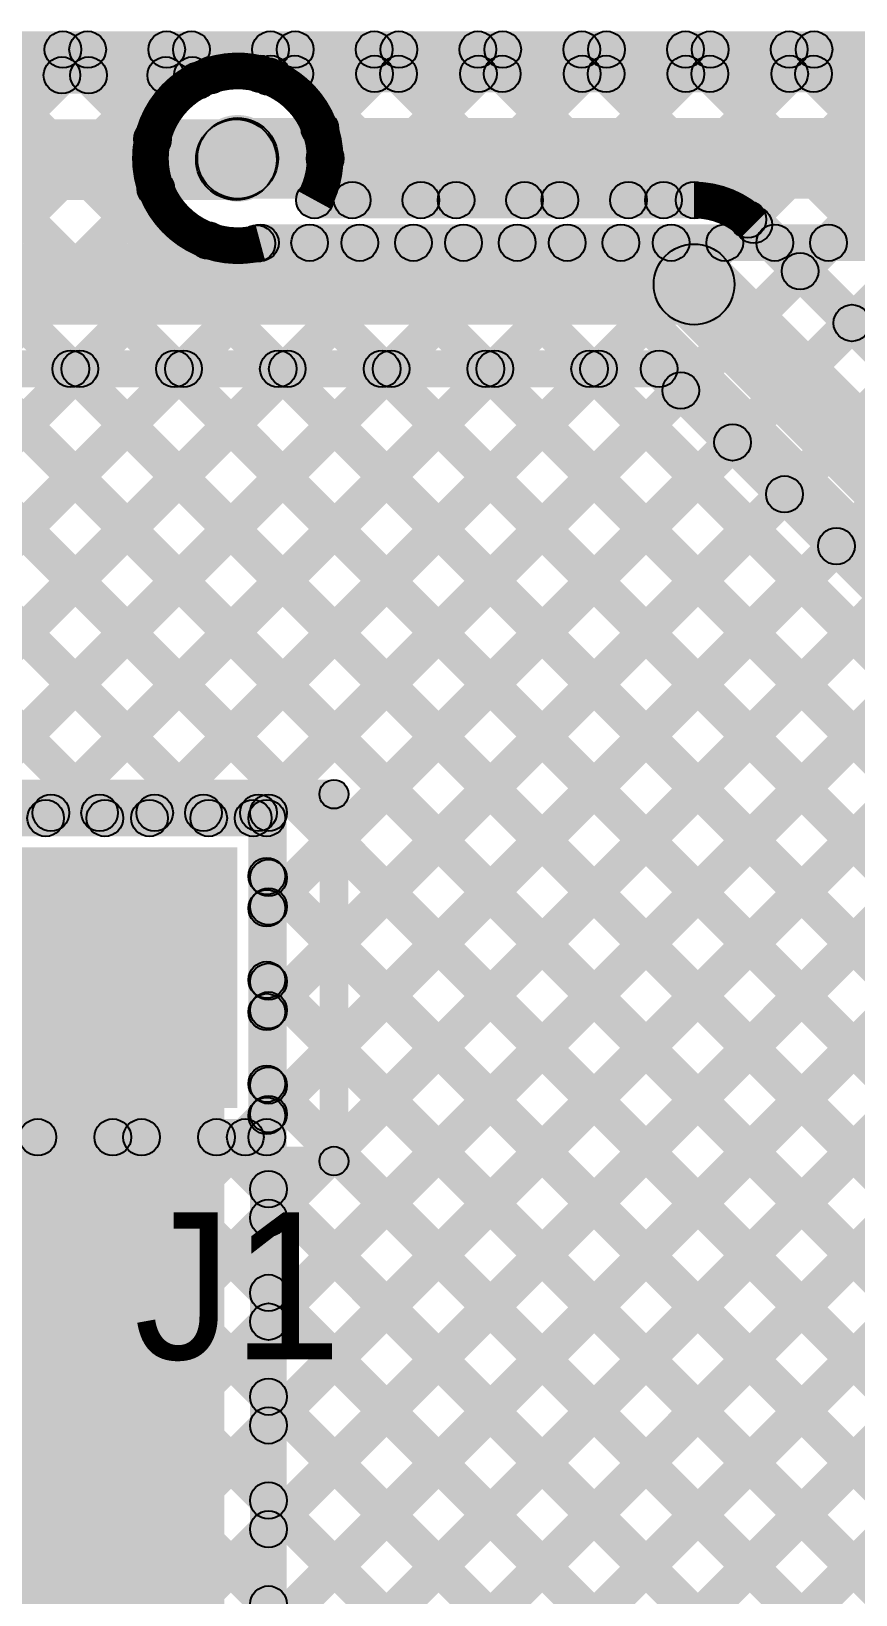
# Model space of a CAD drawing. Header units: millimetres. Extents: x -0.08 to 5.25, y -0.08 to 2.73.
# Drawn here: x 2.9603 to 3.1851, y 2.0489 to 2.475 of the extents above; entities that cross this region are included whole.
import ezdxf

# ---------------------------------------------------------------- set-up
doc = ezdxf.new("R2010")
doc.units = ezdxf.units.MM
doc.header["$MEASUREMENT"] = 0
for name, color, linetype in [('BottomLayer', 5, 'Continuous'), ('BottomSolder', 6, 'Continuous'), ('PadHoleLayer', 156, 'Continuous'), ('TopLayer', 1, 'Continuous'), ('TopOverlay', 2, 'Continuous'), ('TopSolder', 216, 'Continuous'), ('ViaHoleLayer', 16, 'Continuous')]:
    doc.layers.add(name, color=color, linetype=linetype)

# ---------------------------------------------------------------- blocks, each defined once
blk = doc.blocks.new('C35445_10')
at = {"layer": 'BottomLayer'}
blk.add_hatch(color=5, dxfattribs=at).paths.add_polyline_path([(-0.4815, 0.0315), (-0.4185, 0.0315), (-0.4185, -0.0315), (-0.4815, -0.0315)])
at = {"layer": 'BottomSolder'}
blk.add_hatch(color=6, dxfattribs=at).paths.add_polyline_path([(-0.4855, 0.0355), (-0.4145, 0.0355), (-0.4145, -0.0355), (-0.4855, -0.0355)])
at = {"layer": 'PadHoleLayer'}
h = blk.add_hatch(color=156, dxfattribs=at)
edge = h.paths.add_edge_path()
edge.add_arc((-0.45, 0), 0.01969, 0, 360)
at = {"layer": 'TopLayer'}
blk.add_hatch(color=1, dxfattribs=at).paths.add_polyline_path([(-0.4815, 0.0315), (-0.4185, 0.0315), (-0.4185, -0.0315), (-0.4815, -0.0315)])
at = {"layer": 'TopOverlay'}
h = blk.add_hatch(color=2, dxfattribs=at)
edge = h.paths.add_edge_path()
edge.add_arc((-0.51181, 0.05), 0.00394, 0, 360)
h = blk.add_hatch(color=2, dxfattribs=at)
edge = h.paths.add_edge_path()
edge.add_arc((-0.51181, 0.05), 0.00394, 0, 360)
for points in [[(-0.425, 0.05394), (-0.425, 0.04606), (-0.51181, 0.04606), (-0.51181, 0.05394)], [(-0.51575, 0.05), (-0.50787, 0.05), (-0.50787, -0.05), (-0.51575, -0.05)], [(0.51083, -0.04626), (0.51083, -0.05413), (-0.51181, -0.05393), (-0.51181, -0.04606)]]:
    blk.add_hatch(color=2, dxfattribs=at).paths.add_polyline_path(points)
h = blk.add_hatch(color=2, dxfattribs=at)
edge = h.paths.add_edge_path()
edge.add_arc((-0.51181, -0.05), 0.00394, 0, 360)
h = blk.add_hatch(color=2, dxfattribs=at)
edge = h.paths.add_edge_path()
edge.add_arc((-0.51181, -0.05), 0.00394, 0, 360)
at = {"layer": 'TopSolder'}
blk.add_hatch(color=216, dxfattribs=at).paths.add_polyline_path([(-0.4855, 0.0355), (-0.4145, 0.0355), (-0.4145, -0.0355), (-0.4855, -0.0355)])
at = {"layer": 'TopOverlay'}
for centre in [(-0.51181, 0.05), (-0.51181, 0.05), (-0.51181, -0.05), (-0.51181, -0.05)]:
    blk.add_circle(centre, 0.00394, dxfattribs=at)

msp = doc.modelspace()

# ---------------------------------------------------------------- hatches: boundary and pattern name
at = {"layer": 'BottomLayer'}
for points in [[(2.90886, 2.46646), (2.91593, 2.47354), (3.44193, 1.94754), (3.43486, 1.94046)], [(2.91658, 2.4038), (2.90951, 2.41087), (2.97217, 2.47354), (2.97924, 2.46646)], [(2.91658, 2.37552), (2.90951, 2.38259), (3.00045, 2.47354), (3.00753, 2.46646)], [(2.91174, 2.465), (2.91174, 2.475), (5.046, 2.475), (5.046, 2.465)], [(2.93715, 2.46646), (2.94422, 2.47354), (3.47022, 1.94754), (3.46315, 1.94046)], [(2.96543, 2.46646), (2.9725, 2.47354), (2.99692, 2.44911), (2.98985, 2.44204)], [(2.99372, 2.46646), (3.00079, 2.47354), (3.00925, 2.46507), (3.00218, 2.458)], [(3.022, 2.46646), (3.02907, 2.47354), (3.0357, 2.46691), (3.02863, 2.45984)], [(3.02919, 2.45984), (3.02211, 2.46691), (3.02874, 2.47354), (3.03581, 2.46646)], [(3.05028, 2.46646), (3.05736, 2.47354), (3.06398, 2.46691), (3.05691, 2.45984)], [(3.05747, 2.45984), (3.0504, 2.46691), (3.05702, 2.47354), (3.06409, 2.46646)], [(3.07857, 2.46646), (3.08564, 2.47354), (3.09226, 2.46691), (3.08519, 2.45984)], [(3.08575, 2.45984), (3.07868, 2.46691), (3.08531, 2.47354), (3.09238, 2.46646)], [(3.10685, 2.46646), (3.11392, 2.47354), (3.12055, 2.46691), (3.11348, 2.45984)], [(3.11404, 2.45984), (3.10697, 2.46691), (3.11359, 2.47354), (3.12066, 2.46646)], [(3.13514, 2.46646), (3.14221, 2.47354), (3.14883, 2.46691), (3.14176, 2.45984)], [(3.14232, 2.45984), (3.13525, 2.46691), (3.14188, 2.47354), (3.14895, 2.46646)], [(3.16342, 2.46646), (3.17049, 2.47354), (3.17712, 2.46691), (3.17005, 2.45984)], [(3.17061, 2.45984), (3.16354, 2.46691), (3.17016, 2.47354), (3.17723, 2.46646)], [(3.02279, 2.45838), (3.02279, 2.46837), (3.92963, 2.46837), (3.92963, 2.45838)], [(3.01662, 2.42937), (3.01662, 2.45138), (3.92963, 2.45138), (3.92963, 2.42937)], [(2.90951, 2.43753), (2.91658, 2.44461), (3.41365, 1.94754), (3.40658, 1.94046)], [(2.91658, 2.34723), (2.90951, 2.35431), (2.99078, 2.43558), (2.99785, 2.42851)], [(2.91658, 2.31895), (2.90951, 2.32602), (3.005, 2.42151), (3.01207, 2.41444)], [(2.91658, 2.29067), (2.90951, 2.29774), (3.03268, 2.42091), (3.03975, 2.41384)], [(2.91658, 2.26238), (2.90951, 2.26945), (3.06097, 2.42091), (3.06804, 2.41384)], [(2.91658, 2.03611), (2.90951, 2.04318), (3.28724, 2.42091), (3.29431, 2.41384)], [(2.91658, 2.00782), (2.90951, 2.01489), (3.31553, 2.42091), (3.3226, 2.41384)], [(2.91865, 1.98161), (2.91158, 1.98868), (3.34381, 2.42091), (3.35088, 2.41384)], [(2.92052, 2.23804), (2.91345, 2.24511), (3.08925, 2.42091), (3.09632, 2.41384)], [(2.93279, 1.96746), (2.92572, 1.97454), (3.37209, 2.42091), (3.37917, 2.41384)], [(2.94693, 1.95332), (2.93986, 1.96039), (3.40038, 2.42091), (3.40745, 2.41384)], [(2.96236, 1.94046), (2.95529, 1.94754), (3.42866, 2.42091), (3.43573, 2.41384)], [(2.9678, 2.25703), (2.96073, 2.2641), (3.11754, 2.42091), (3.12461, 2.41384)], [(2.99064, 1.94046), (2.98357, 1.94754), (3.45695, 2.42091), (3.46402, 2.41384)], [(2.99608, 2.25703), (2.98901, 2.2641), (3.14582, 2.42091), (3.15289, 2.41384)], [(3.01893, 1.94046), (3.01186, 1.94754), (3.48523, 2.42091), (3.4923, 2.41384)], [(3.02437, 2.25703), (3.0173, 2.2641), (3.1741, 2.42091), (3.18118, 2.41384)], [(3.01829, 2.4136), (3.02536, 2.42067), (3.4985, 1.94754), (3.49143, 1.94046)], [(3.02808, 2.23246), (3.021, 2.23953), (3.20239, 2.42091), (3.20946, 2.41384)], [(3.02808, 2.20417), (3.021, 2.21124), (3.23067, 2.42091), (3.23774, 2.41384)], [(3.02808, 2.17589), (3.021, 2.18296), (3.25896, 2.42091), (3.26603, 2.41384)], [(3.02279, 2.41237), (3.02279, 2.42238), (3.9201, 2.42238), (3.9201, 2.41237)], [(3.04721, 1.94046), (3.04014, 1.94754), (3.51352, 2.42091), (3.52059, 2.41384)], [(3.04634, 2.41384), (3.05341, 2.42091), (3.52679, 1.94754), (3.51972, 1.94046)], [(3.0755, 1.94046), (3.06843, 1.94754), (3.5418, 2.42091), (3.54887, 2.41384)], [(3.07463, 2.41384), (3.0817, 2.42091), (3.55507, 1.94754), (3.548, 1.94046)], [(3.10291, 2.41384), (3.10998, 2.42091), (3.58336, 1.94754), (3.57628, 1.94046)], [(3.13119, 2.41384), (3.13826, 2.42091), (3.61181, 1.94737), (3.60474, 1.9403)], [(3.15948, 2.41384), (3.16655, 2.42091), (3.93692, 1.65054), (3.92985, 1.64346)], [(2.90951, 2.40925), (2.91658, 2.41632), (3.38537, 1.94754), (3.37829, 1.94046)], [(2.90951, 2.38097), (2.91658, 2.38804), (3.35708, 1.94754), (3.35001, 1.94046)], [(2.90951, 2.35268), (2.91658, 2.35975), (3.01223, 2.2641), (3.00516, 2.25703)], [(2.90951, 2.3244), (2.91658, 2.33147), (2.98395, 2.2641), (2.97688, 2.25703)], [(2.93755, 2.25557), (2.93755, 2.26557), (3.02454, 2.26557), (3.02454, 2.25557)], [(3.02954, 2.17357), (3.01954, 2.17357), (3.01954, 2.26057), (3.02954, 2.26057)], [(3.021, 2.24119), (3.02808, 2.24826), (3.3288, 1.94754), (3.32173, 1.94046)], [(3.021, 2.2129), (3.02808, 2.21997), (3.30051, 1.94754), (3.29344, 1.94046)], [(3.021, 2.18462), (3.02808, 2.19169), (3.27223, 1.94754), (3.26516, 1.94046)], [(2.90951, 2.18298), (2.91658, 2.19005), (3.1591, 1.94754), (3.15202, 1.94046)], [(3.02223, 2.17004), (3.01516, 2.17711), (3.021, 2.18296), (3.02808, 2.17589)], [(2.93755, 2.16857), (2.93755, 2.17857), (3.02454, 2.17857), (3.02454, 2.16857)], [(2.91658, 2.09268), (2.90951, 2.09975), (2.98687, 2.17711), (2.99394, 2.17004)], [(2.91658, 2.12096), (2.90951, 2.12803), (2.95859, 2.17711), (2.96566, 2.17004)], [(2.91658, 2.06439), (2.90951, 2.07146), (3.01516, 2.17711), (3.02223, 2.17004)], [(2.95074, 2.17004), (2.95781, 2.17711), (3.18738, 1.94754), (3.18031, 1.94046)], [(2.97902, 2.17004), (2.98609, 2.17711), (3.21566, 1.94754), (3.20859, 1.94046)], [(3.0073, 2.17004), (3.01438, 2.17711), (3.24395, 1.94754), (3.23688, 1.94046)], [(2.90951, 2.1547), (2.91658, 2.16177), (3.13081, 1.94754), (3.12374, 1.94046)], [(2.90951, 2.12641), (2.91658, 2.13348), (3.10253, 1.94754), (3.09546, 1.94046)], [(2.90951, 2.09813), (2.91658, 2.1052), (3.07424, 1.94754), (3.06717, 1.94046)]]:
    msp.add_hatch(color=5, dxfattribs=at).paths.add_polyline_path(points)
h = msp.add_hatch(color=5, dxfattribs=at)
edge = h.paths.add_edge_path()
edge.add_arc((2.96897, 2.47), 0.005, 0, 360)
h = msp.add_hatch(color=5, dxfattribs=at)
edge = h.paths.add_edge_path()
edge.add_arc((2.97571, 2.47), 0.005, 0, 360)
h = msp.add_hatch(color=5, dxfattribs=at)
edge = h.paths.add_edge_path()
edge.add_arc((2.99725, 2.47), 0.005, 0, 360)
h = msp.add_hatch(color=5, dxfattribs=at)
edge = h.paths.add_edge_path()
edge.add_arc((3.00399, 2.47), 0.005, 0, 360)
h = msp.add_hatch(color=5, dxfattribs=at)
edge = h.paths.add_edge_path()
edge.add_arc((3.02554, 2.47), 0.005, 0, 360)
h = msp.add_hatch(color=5, dxfattribs=at)
edge = h.paths.add_edge_path()
edge.add_arc((3.03227, 2.47), 0.005, 0, 360)
h = msp.add_hatch(color=5, dxfattribs=at)
edge = h.paths.add_edge_path()
edge.add_arc((3.05382, 2.47), 0.005, 0, 360)
h = msp.add_hatch(color=5, dxfattribs=at)
edge = h.paths.add_edge_path()
edge.add_arc((3.06056, 2.47), 0.005, 0, 360)
h = msp.add_hatch(color=5, dxfattribs=at)
edge = h.paths.add_edge_path()
edge.add_arc((3.0821, 2.47), 0.005, 0, 360)
h = msp.add_hatch(color=5, dxfattribs=at)
edge = h.paths.add_edge_path()
edge.add_arc((3.08884, 2.47), 0.005, 0, 360)
h = msp.add_hatch(color=5, dxfattribs=at)
edge = h.paths.add_edge_path()
edge.add_arc((3.11039, 2.47), 0.005, 0, 360)
h = msp.add_hatch(color=5, dxfattribs=at)
edge = h.paths.add_edge_path()
edge.add_arc((3.11713, 2.47), 0.005, 0, 360)
h = msp.add_hatch(color=5, dxfattribs=at)
edge = h.paths.add_edge_path()
edge.add_arc((3.13867, 2.47), 0.005, 0, 360)
h = msp.add_hatch(color=5, dxfattribs=at)
edge = h.paths.add_edge_path()
edge.add_arc((3.14541, 2.47), 0.005, 0, 360)
h = msp.add_hatch(color=5, dxfattribs=at)
edge = h.paths.add_edge_path()
edge.add_arc((3.16696, 2.47), 0.005, 0, 360)
h = msp.add_hatch(color=5, dxfattribs=at)
edge = h.paths.add_edge_path()
edge.add_arc((3.1737, 2.47), 0.005, 0, 360)
h = msp.add_hatch(color=5, dxfattribs=at)
edge = h.paths.add_edge_path()
edge.add_arc((3.02279, 2.46338), 0.005, 0, 360)
h = msp.add_hatch(color=5, dxfattribs=at)
edge = h.paths.add_edge_path()
edge.add_arc((3.02279, 2.46338), 0.005, 0, 360)
h = msp.add_hatch(color=5, dxfattribs=at)
edge = h.paths.add_edge_path()
edge.add_arc((3.02565, 2.46338), 0.005, 0, 360)
h = msp.add_hatch(color=5, dxfattribs=at)
edge = h.paths.add_edge_path()
edge.add_arc((3.03216, 2.46338), 0.005, 0, 360)
h = msp.add_hatch(color=5, dxfattribs=at)
edge = h.paths.add_edge_path()
edge.add_arc((3.05393, 2.46338), 0.005, 0, 360)
h = msp.add_hatch(color=5, dxfattribs=at)
edge = h.paths.add_edge_path()
edge.add_arc((3.06044, 2.46338), 0.005, 0, 360)
h = msp.add_hatch(color=5, dxfattribs=at)
edge = h.paths.add_edge_path()
edge.add_arc((3.08222, 2.46338), 0.005, 0, 360)
h = msp.add_hatch(color=5, dxfattribs=at)
edge = h.paths.add_edge_path()
edge.add_arc((3.08873, 2.46338), 0.005, 0, 360)
h = msp.add_hatch(color=5, dxfattribs=at)
edge = h.paths.add_edge_path()
edge.add_arc((3.1105, 2.46338), 0.005, 0, 360)
h = msp.add_hatch(color=5, dxfattribs=at)
edge = h.paths.add_edge_path()
edge.add_arc((3.11701, 2.46338), 0.005, 0, 360)
h = msp.add_hatch(color=5, dxfattribs=at)
edge = h.paths.add_edge_path()
edge.add_arc((3.13879, 2.46338), 0.005, 0, 360)
h = msp.add_hatch(color=5, dxfattribs=at)
edge = h.paths.add_edge_path()
edge.add_arc((3.1453, 2.46338), 0.005, 0, 360)
h = msp.add_hatch(color=5, dxfattribs=at)
edge = h.paths.add_edge_path()
edge.add_arc((3.16707, 2.46338), 0.005, 0, 360)
h = msp.add_hatch(color=5, dxfattribs=at)
edge = h.paths.add_edge_path()
edge.add_arc((3.17358, 2.46338), 0.005, 0, 360)
h = msp.add_hatch(color=5, dxfattribs=at)
edge = h.paths.add_edge_path()
edge.add_arc((3.00571, 2.46154), 0.005, 0, 360)
h = msp.add_hatch(color=5, dxfattribs=at)
edge = h.paths.add_edge_path()
edge.add_arc((2.99339, 2.44558), 0.005, 0, 360)
h = msp.add_hatch(color=5, dxfattribs=at)
edge = h.paths.add_edge_path()
edge.add_arc((3.01662, 2.44037), 0.01181, 0, 360)
h = msp.add_hatch(color=5, dxfattribs=at)
edge = h.paths.add_edge_path()
edge.add_arc((3.01662, 2.44037), 0.011, 0, 360)
h = msp.add_hatch(color=5, dxfattribs=at)
edge = h.paths.add_edge_path()
edge.add_arc((2.99432, 2.43204), 0.005, 0, 360)
h = msp.add_hatch(color=5, dxfattribs=at)
edge = h.paths.add_edge_path()
edge.add_arc((3.00854, 2.41798), 0.005, 0, 360)
h = msp.add_hatch(color=5, dxfattribs=at)
edge = h.paths.add_edge_path()
edge.add_arc((3.02183, 2.41714), 0.005, 0, 360)
h = msp.add_hatch(color=5, dxfattribs=at)
edge = h.paths.add_edge_path()
edge.add_arc((3.02279, 2.41737), 0.005, 0, 360)
h = msp.add_hatch(color=5, dxfattribs=at)
edge = h.paths.add_edge_path()
edge.add_arc((3.02279, 2.41737), 0.005, 0, 360)
h = msp.add_hatch(color=5, dxfattribs=at)
edge = h.paths.add_edge_path()
edge.add_arc((3.03622, 2.41737), 0.005, 0, 360)
h = msp.add_hatch(color=5, dxfattribs=at)
edge = h.paths.add_edge_path()
edge.add_arc((3.04988, 2.41737), 0.005, 0, 360)
h = msp.add_hatch(color=5, dxfattribs=at)
edge = h.paths.add_edge_path()
edge.add_arc((3.0645, 2.41737), 0.005, 0, 360)
h = msp.add_hatch(color=5, dxfattribs=at)
edge = h.paths.add_edge_path()
edge.add_arc((3.07816, 2.41737), 0.005, 0, 360)
h = msp.add_hatch(color=5, dxfattribs=at)
edge = h.paths.add_edge_path()
edge.add_arc((3.09279, 2.41737), 0.005, 0, 360)
h = msp.add_hatch(color=5, dxfattribs=at)
edge = h.paths.add_edge_path()
edge.add_arc((3.10644, 2.41737), 0.005, 0, 360)
h = msp.add_hatch(color=5, dxfattribs=at)
edge = h.paths.add_edge_path()
edge.add_arc((3.12107, 2.41737), 0.005, 0, 360)
h = msp.add_hatch(color=5, dxfattribs=at)
edge = h.paths.add_edge_path()
edge.add_arc((3.13473, 2.41737), 0.005, 0, 360)
h = msp.add_hatch(color=5, dxfattribs=at)
edge = h.paths.add_edge_path()
edge.add_arc((3.14936, 2.41737), 0.005, 0, 360)
h = msp.add_hatch(color=5, dxfattribs=at)
edge = h.paths.add_edge_path()
edge.add_arc((3.16301, 2.41737), 0.005, 0, 360)
h = msp.add_hatch(color=5, dxfattribs=at)
edge = h.paths.add_edge_path()
edge.add_arc((3.17764, 2.41737), 0.005, 0, 360)
h = msp.add_hatch(color=5, dxfattribs=at)
edge = h.paths.add_edge_path()
edge.add_arc((2.96426, 2.26057), 0.005, 0, 360)
h = msp.add_hatch(color=5, dxfattribs=at)
edge = h.paths.add_edge_path()
edge.add_arc((2.98041, 2.26057), 0.005, 0, 360)
h = msp.add_hatch(color=5, dxfattribs=at)
edge = h.paths.add_edge_path()
edge.add_arc((2.99255, 2.26057), 0.005, 0, 360)
h = msp.add_hatch(color=5, dxfattribs=at)
edge = h.paths.add_edge_path()
edge.add_arc((3.0087, 2.26057), 0.005, 0, 360)
h = msp.add_hatch(color=5, dxfattribs=at)
edge = h.paths.add_edge_path()
edge.add_arc((3.02083, 2.26057), 0.005, 0, 360)
h = msp.add_hatch(color=5, dxfattribs=at)
edge = h.paths.add_edge_path()
edge.add_arc((3.02454, 2.26057), 0.005, 0, 360)
h = msp.add_hatch(color=5, dxfattribs=at)
edge = h.paths.add_edge_path()
edge.add_arc((3.02454, 2.26057), 0.005, 0, 360)
h = msp.add_hatch(color=5, dxfattribs=at)
edge = h.paths.add_edge_path()
edge.add_arc((3.02454, 2.24472), 0.005, 0, 360)
h = msp.add_hatch(color=5, dxfattribs=at)
edge = h.paths.add_edge_path()
edge.add_arc((3.02454, 2.23599), 0.005, 0, 360)
h = msp.add_hatch(color=5, dxfattribs=at)
edge = h.paths.add_edge_path()
edge.add_arc((3.02454, 2.21644), 0.005, 0, 360)
h = msp.add_hatch(color=5, dxfattribs=at)
edge = h.paths.add_edge_path()
edge.add_arc((3.02454, 2.20771), 0.005, 0, 360)
h = msp.add_hatch(color=5, dxfattribs=at)
edge = h.paths.add_edge_path()
edge.add_arc((3.02454, 2.18816), 0.005, 0, 360)
h = msp.add_hatch(color=5, dxfattribs=at)
edge = h.paths.add_edge_path()
edge.add_arc((3.02454, 2.17942), 0.005, 0, 360)
h = msp.add_hatch(color=5, dxfattribs=at)
edge = h.paths.add_edge_path()
edge.add_arc((3.02454, 2.17942), 0.005, 0, 360)
h = msp.add_hatch(color=5, dxfattribs=at)
edge = h.paths.add_edge_path()
edge.add_arc((2.96212, 2.17357), 0.005, 0, 360)
h = msp.add_hatch(color=5, dxfattribs=at)
edge = h.paths.add_edge_path()
edge.add_arc((2.98256, 2.17357), 0.005, 0, 360)
h = msp.add_hatch(color=5, dxfattribs=at)
edge = h.paths.add_edge_path()
edge.add_arc((2.99041, 2.17357), 0.005, 0, 360)
h = msp.add_hatch(color=5, dxfattribs=at)
edge = h.paths.add_edge_path()
edge.add_arc((3.01084, 2.17357), 0.005, 0, 360)
h = msp.add_hatch(color=5, dxfattribs=at)
edge = h.paths.add_edge_path()
edge.add_arc((3.01869, 2.17357), 0.005, 0, 360)
h = msp.add_hatch(color=5, dxfattribs=at)
edge = h.paths.add_edge_path()
edge.add_arc((3.01869, 2.17357), 0.005, 0, 360)
h = msp.add_hatch(color=5, dxfattribs=at)
edge = h.paths.add_edge_path()
edge.add_arc((3.02454, 2.17357), 0.005, 0, 360)
h = msp.add_hatch(color=5, dxfattribs=at)
edge = h.paths.add_edge_path()
edge.add_arc((3.02454, 2.17357), 0.005, 0, 360)
at = {"layer": 'TopLayer'}
for points in [[(1.086, 2.465), (1.086, 2.475), (5.046, 2.475), (5.046, 2.465)], [(2.97224, 2.45946), (2.96517, 2.46654), (2.97217, 2.47354), (2.97924, 2.46646)], [(2.96543, 2.46646), (2.9725, 2.47354), (2.9795, 2.46654), (2.97243, 2.45946)], [(3.00053, 2.45946), (2.99346, 2.46654), (3.00045, 2.47354), (3.00753, 2.46646)], [(2.99372, 2.46646), (3.00079, 2.47354), (3.00779, 2.46654), (3.00072, 2.45946)], [(3.02849, 2.45915), (3.02142, 2.46622), (3.02874, 2.47354), (3.03581, 2.46646)], [(3.022, 2.46646), (3.02907, 2.47354), (3.07007, 2.43254), (3.063, 2.42546)], [(3.04256, 2.44493), (3.03549, 2.452), (3.05702, 2.47354), (3.06409, 2.46646)], [(3.05138, 2.42546), (3.04431, 2.43254), (3.08531, 2.47354), (3.09238, 2.46646)], [(3.05028, 2.46646), (3.05736, 2.47354), (3.09836, 2.43254), (3.09128, 2.42546)], [(3.07966, 2.42546), (3.07259, 2.43254), (3.11359, 2.47354), (3.12066, 2.46646)], [(3.07857, 2.46646), (3.08564, 2.47354), (3.12664, 2.43254), (3.11957, 2.42546)], [(3.10795, 2.42546), (3.10088, 2.43254), (3.14188, 2.47354), (3.14895, 2.46646)], [(3.10685, 2.46646), (3.11392, 2.47354), (3.63692, 1.95054), (3.62985, 1.94346)], [(3.13623, 2.42546), (3.12916, 2.43254), (3.17016, 2.47354), (3.17723, 2.46646)], [(3.13514, 2.46646), (3.14221, 2.47354), (3.66521, 1.95054), (3.65814, 1.94346)], [(3.15922, 2.42017), (3.15215, 2.42724), (3.19845, 2.47354), (3.20552, 2.46646)], [(3.16342, 2.46646), (3.17049, 2.47354), (3.69349, 1.95054), (3.68642, 1.94346)], [(3.17343, 2.4061), (3.16636, 2.41317), (3.22673, 2.47354), (3.2338, 2.46646)], [(3.18757, 2.39195), (3.1805, 2.39902), (3.25501, 2.47354), (3.26208, 2.46646)], [(2.82516, 2.458), (2.82516, 2.468), (3.0092, 2.468), (3.0092, 2.458)], [(2.819, 2.429), (2.819, 2.451), (3.01625, 2.451), (3.01625, 2.429)], [(3.02403, 2.43222), (3.00847, 2.44778), (3.00885, 2.44815), (3.0244, 2.4326)], [(3.03754, 2.424), (3.03754, 2.434), (3.141, 2.434), (3.141, 2.424)], [(3.15373, 2.41873), (3.1608, 2.4258), (3.63606, 1.95054), (3.62899, 1.94346)], [(2.819, 2.395), (2.819, 2.417), (3.141, 2.417), (3.141, 2.395)], [(3.13322, 2.39822), (3.14878, 2.41378), (3.63078, 1.93178), (3.61522, 1.91622)], [(2.82561, 2.22798), (2.81854, 2.23505), (2.97002, 2.38654), (2.97709, 2.37946)], [(2.82516, 2.378), (2.82516, 2.388), (3.13147, 2.388), (3.13147, 2.378)], [(2.85444, 2.37946), (2.86151, 2.38654), (2.98251, 2.26554), (2.97544, 2.25846)], [(2.88291, 2.257), (2.87584, 2.26407), (2.99831, 2.38654), (3.00538, 2.37946)], [(2.88273, 2.37946), (2.8898, 2.38654), (3.0108, 2.26554), (3.00373, 2.25846)], [(2.90574, 2.25154), (2.89867, 2.25861), (3.02659, 2.38654), (3.03366, 2.37946)], [(2.91101, 2.37946), (2.91808, 2.38654), (3.58354, 1.72108), (3.57646, 1.71401)], [(2.94095, 2.25846), (2.93388, 2.26554), (3.05488, 2.38654), (3.06195, 2.37946)], [(2.93929, 2.37946), (2.94637, 2.38654), (3.58354, 1.74937), (3.57646, 1.74229)], [(2.96923, 2.25846), (2.96216, 2.26554), (3.08316, 2.38654), (3.09023, 2.37946)], [(2.96758, 2.37946), (2.97465, 2.38654), (3.58354, 1.77765), (3.57646, 1.77058)], [(2.99752, 2.25846), (2.99045, 2.26554), (3.11145, 2.38654), (3.11852, 2.37946)], [(2.99586, 2.37946), (3.00293, 2.38654), (3.58354, 1.80593), (3.57646, 1.79886)], [(3.02415, 2.37946), (3.03122, 2.38654), (3.58454, 1.83322), (3.57746, 1.82615)], [(3.05243, 2.37946), (3.0595, 2.38654), (3.58454, 1.8615), (3.57746, 1.85443)], [(3.08072, 2.37946), (3.08779, 2.38654), (3.58454, 1.88979), (3.57746, 1.88272)], [(3.109, 2.37946), (3.11607, 2.38654), (3.58777, 1.91483), (3.5807, 1.90776)], [(3.12794, 2.37946), (3.13501, 2.38654), (3.60671, 1.91483), (3.59964, 1.90776)], [(3.0258, 2.25846), (3.01873, 2.26554), (3.13383, 2.38064), (3.1409, 2.37357)], [(3.02854, 2.23292), (3.02146, 2.23999), (3.14798, 2.3665), (3.15505, 2.35943)], [(3.02854, 2.20463), (3.02146, 2.2117), (3.16212, 2.35236), (3.16919, 2.34528)], [(3.02854, 2.17635), (3.02146, 2.18342), (3.17626, 2.33821), (3.18333, 2.33114)], [(3.02854, 2.14806), (3.02146, 2.15513), (3.1904, 2.32407), (3.19747, 2.317)], [(3.02854, 2.11978), (3.02146, 2.12685), (3.20454, 2.30993), (3.21162, 2.30286)], [(3.02854, 2.09149), (3.02146, 2.09856), (3.21869, 2.29579), (3.22576, 2.28872)], [(3.02854, 2.06321), (3.02146, 2.07028), (3.23283, 2.28164), (3.2399, 2.27457)], [(2.9357, 2.257), (2.9357, 2.267), (3.025, 2.267), (3.025, 2.257)], [(3.02854, 2.03493), (3.02146, 2.042), (3.24697, 2.2675), (3.25404, 2.26043)], [(3.03, 1.93618), (3.02, 1.93618), (3.02, 2.262), (3.03, 2.262)], [(2.9477, 1.94818), (3.013, 1.94818), (3.013, 2.25), (2.9477, 2.25)], [(3.02854, 2.00664), (3.02146, 2.01371), (3.26111, 2.25336), (3.26818, 2.24629)], [(3.02146, 2.24073), (3.02854, 2.2478), (3.58354, 1.6928), (3.57646, 1.68573)], [(3.02854, 1.97836), (3.02146, 1.98543), (3.27525, 2.23922), (3.28233, 2.23215)], [(3.02854, 1.95007), (3.02146, 1.95714), (3.2894, 2.22508), (3.29647, 2.218)], [(3.02146, 2.21244), (3.02854, 2.21951), (3.32501, 1.92304), (3.31794, 1.91596)], [(3.02271, 1.91596), (3.01564, 1.92304), (3.30354, 2.21093), (3.31061, 2.20386)], [(3.051, 1.91596), (3.04393, 1.92304), (3.31768, 2.19679), (3.32475, 2.18972)], [(3.02146, 2.18416), (3.02854, 2.19123), (3.29673, 1.92304), (3.28966, 1.91596)], [(3.02146, 2.15588), (3.02854, 2.16295), (3.26845, 1.92304), (3.26138, 1.91596)], [(3.02146, 2.12759), (3.02854, 2.13466), (3.24016, 1.92304), (3.23309, 1.91596)], [(3.02146, 2.09931), (3.02854, 2.10638), (3.21188, 1.92304), (3.20481, 1.91596)], [(3.02146, 2.07102), (3.02854, 2.0781), (3.1836, 1.92304), (3.17652, 1.91596)], [(3.02146, 2.04274), (3.02854, 2.04981), (3.15531, 1.92304), (3.14824, 1.91596)]]:
    msp.add_hatch(color=1, dxfattribs=at).paths.add_polyline_path(points)
h = msp.add_hatch(color=1, dxfattribs=at)
edge = h.paths.add_edge_path()
edge.add_arc((2.96897, 2.47), 0.005, 0, 360)
h = msp.add_hatch(color=1, dxfattribs=at)
edge = h.paths.add_edge_path()
edge.add_arc((2.97571, 2.47), 0.005, 0, 360)
h = msp.add_hatch(color=1, dxfattribs=at)
edge = h.paths.add_edge_path()
edge.add_arc((2.99725, 2.47), 0.005, 0, 360)
h = msp.add_hatch(color=1, dxfattribs=at)
edge = h.paths.add_edge_path()
edge.add_arc((3.00399, 2.47), 0.005, 0, 360)
h = msp.add_hatch(color=1, dxfattribs=at)
edge = h.paths.add_edge_path()
edge.add_arc((3.02554, 2.47), 0.005, 0, 360)
h = msp.add_hatch(color=1, dxfattribs=at)
edge = h.paths.add_edge_path()
edge.add_arc((3.03227, 2.47), 0.005, 0, 360)
h = msp.add_hatch(color=1, dxfattribs=at)
edge = h.paths.add_edge_path()
edge.add_arc((3.05382, 2.47), 0.005, 0, 360)
h = msp.add_hatch(color=1, dxfattribs=at)
edge = h.paths.add_edge_path()
edge.add_arc((3.06056, 2.47), 0.005, 0, 360)
h = msp.add_hatch(color=1, dxfattribs=at)
edge = h.paths.add_edge_path()
edge.add_arc((3.0821, 2.47), 0.005, 0, 360)
h = msp.add_hatch(color=1, dxfattribs=at)
edge = h.paths.add_edge_path()
edge.add_arc((3.08884, 2.47), 0.005, 0, 360)
h = msp.add_hatch(color=1, dxfattribs=at)
edge = h.paths.add_edge_path()
edge.add_arc((3.11039, 2.47), 0.005, 0, 360)
h = msp.add_hatch(color=1, dxfattribs=at)
edge = h.paths.add_edge_path()
edge.add_arc((3.11713, 2.47), 0.005, 0, 360)
h = msp.add_hatch(color=1, dxfattribs=at)
edge = h.paths.add_edge_path()
edge.add_arc((3.13867, 2.47), 0.005, 0, 360)
h = msp.add_hatch(color=1, dxfattribs=at)
edge = h.paths.add_edge_path()
edge.add_arc((3.14541, 2.47), 0.005, 0, 360)
h = msp.add_hatch(color=1, dxfattribs=at)
edge = h.paths.add_edge_path()
edge.add_arc((3.16696, 2.47), 0.005, 0, 360)
h = msp.add_hatch(color=1, dxfattribs=at)
edge = h.paths.add_edge_path()
edge.add_arc((3.1737, 2.47), 0.005, 0, 360)
h = msp.add_hatch(color=1, dxfattribs=at)
edge = h.paths.add_edge_path()
edge.add_arc((2.96871, 2.463), 0.005, 0, 360)
h = msp.add_hatch(color=1, dxfattribs=at)
edge = h.paths.add_edge_path()
edge.add_arc((2.97597, 2.463), 0.005, 0, 360)
h = msp.add_hatch(color=1, dxfattribs=at)
edge = h.paths.add_edge_path()
edge.add_arc((2.99699, 2.463), 0.005, 0, 360)
h = msp.add_hatch(color=1, dxfattribs=at)
edge = h.paths.add_edge_path()
edge.add_arc((3.00425, 2.463), 0.005, 0, 360)
h = msp.add_hatch(color=1, dxfattribs=at)
edge = h.paths.add_edge_path()
edge.add_arc((3.0092, 2.463), 0.005, 0, 360)
h = msp.add_hatch(color=1, dxfattribs=at)
edge = h.paths.add_edge_path()
edge.add_arc((3.0092, 2.463), 0.005, 0, 360)
h = msp.add_hatch(color=1, dxfattribs=at)
edge = h.paths.add_edge_path()
edge.add_arc((3.02496, 2.46268), 0.005, 0, 360)
h = msp.add_hatch(color=1, dxfattribs=at)
edge = h.paths.add_edge_path()
edge.add_arc((3.01662, 2.44037), 0.01181, 0, 360)
h = msp.add_hatch(color=1, dxfattribs=at)
edge = h.paths.add_edge_path()
edge.add_arc((3.01625, 2.44), 0.011, 0, 360)
h = msp.add_hatch(color=1, dxfattribs=at)
edge = h.paths.add_edge_path()
edge.add_arc((3.01625, 2.44), 0.011, 0, 360)
h = msp.add_hatch(color=1, dxfattribs=at)
edge = h.paths.add_edge_path()
edge.add_arc((3.01662, 2.44037), 0.011, 0, 360)
h = msp.add_hatch(color=1, dxfattribs=at)
edge = h.paths.add_edge_path()
edge.add_arc((3.03902, 2.44846), 0.005, 0, 360)
h = msp.add_hatch(color=1, dxfattribs=at)
edge = h.paths.add_edge_path()
edge.add_arc((3.04044, 2.44037), 0.005, 0, 360)
h = msp.add_hatch(color=1, dxfattribs=at)
edge = h.paths.add_edge_path()
edge.add_arc((3.04044, 2.44037), 0.005, 0, 360)
h = msp.add_hatch(color=1, dxfattribs=at)
edge = h.paths.add_edge_path()
edge.add_arc((3.03754, 2.429), 0.005, 0, 360)
h = msp.add_hatch(color=1, dxfattribs=at)
edge = h.paths.add_edge_path()
edge.add_arc((3.03754, 2.429), 0.005, 0, 360)
h = msp.add_hatch(color=1, dxfattribs=at)
edge = h.paths.add_edge_path()
edge.add_arc((3.04784, 2.429), 0.005, 0, 360)
h = msp.add_hatch(color=1, dxfattribs=at)
edge = h.paths.add_edge_path()
edge.add_arc((3.06654, 2.429), 0.005, 0, 360)
h = msp.add_hatch(color=1, dxfattribs=at)
edge = h.paths.add_edge_path()
edge.add_arc((3.07613, 2.429), 0.005, 0, 360)
h = msp.add_hatch(color=1, dxfattribs=at)
edge = h.paths.add_edge_path()
edge.add_arc((3.09482, 2.429), 0.005, 0, 360)
h = msp.add_hatch(color=1, dxfattribs=at)
edge = h.paths.add_edge_path()
edge.add_arc((3.10441, 2.429), 0.005, 0, 360)
h = msp.add_hatch(color=1, dxfattribs=at)
edge = h.paths.add_edge_path()
edge.add_arc((3.1231, 2.429), 0.005, 0, 360)
h = msp.add_hatch(color=1, dxfattribs=at)
edge = h.paths.add_edge_path()
edge.add_arc((3.1327, 2.429), 0.005, 0, 360)
h = msp.add_hatch(color=1, dxfattribs=at)
edge = h.paths.add_edge_path()
edge.add_arc((3.141, 2.429), 0.005, 0, 360)
h = msp.add_hatch(color=1, dxfattribs=at)
edge = h.paths.add_edge_path()
edge.add_arc((3.141, 2.429), 0.005, 0, 360)
h = msp.add_hatch(color=1, dxfattribs=at)
edge = h.paths.add_edge_path()
edge.add_arc((3.141, 2.429), 0.005, 0, 360)
h = msp.add_hatch(color=1, dxfattribs=at)
edge = h.paths.add_edge_path()
edge.add_arc((3.15568, 2.4237), 0.005, 0, 360)
h = msp.add_hatch(color=1, dxfattribs=at)
edge = h.paths.add_edge_path()
edge.add_arc((3.15726, 2.42226), 0.005, 0, 360)
h = msp.add_hatch(color=1, dxfattribs=at)
edge = h.paths.add_edge_path()
edge.add_arc((3.15726, 2.42226), 0.005, 0, 360)
h = msp.add_hatch(color=1, dxfattribs=at)
edge = h.paths.add_edge_path()
edge.add_arc((3.15726, 2.42226), 0.005, 0, 360)
h = msp.add_hatch(color=1, dxfattribs=at)
edge = h.paths.add_edge_path()
edge.add_arc((3.141, 2.406), 0.011, 0, 360)
h = msp.add_hatch(color=1, dxfattribs=at)
edge = h.paths.add_edge_path()
edge.add_arc((3.141, 2.406), 0.011, 0, 360)
h = msp.add_hatch(color=1, dxfattribs=at)
edge = h.paths.add_edge_path()
edge.add_arc((3.1699, 2.40963), 0.005, 0, 360)
h = msp.add_hatch(color=1, dxfattribs=at)
edge = h.paths.add_edge_path()
edge.add_arc((3.18404, 2.39549), 0.005, 0, 360)
h = msp.add_hatch(color=1, dxfattribs=at)
edge = h.paths.add_edge_path()
edge.add_arc((2.97111, 2.383), 0.005, 0, 360)
h = msp.add_hatch(color=1, dxfattribs=at)
edge = h.paths.add_edge_path()
edge.add_arc((2.97356, 2.383), 0.005, 0, 360)
h = msp.add_hatch(color=1, dxfattribs=at)
edge = h.paths.add_edge_path()
edge.add_arc((2.9994, 2.383), 0.005, 0, 360)
h = msp.add_hatch(color=1, dxfattribs=at)
edge = h.paths.add_edge_path()
edge.add_arc((3.00184, 2.383), 0.005, 0, 360)
h = msp.add_hatch(color=1, dxfattribs=at)
edge = h.paths.add_edge_path()
edge.add_arc((3.02768, 2.383), 0.005, 0, 360)
h = msp.add_hatch(color=1, dxfattribs=at)
edge = h.paths.add_edge_path()
edge.add_arc((3.03013, 2.383), 0.005, 0, 360)
h = msp.add_hatch(color=1, dxfattribs=at)
edge = h.paths.add_edge_path()
edge.add_arc((3.05597, 2.383), 0.005, 0, 360)
h = msp.add_hatch(color=1, dxfattribs=at)
edge = h.paths.add_edge_path()
edge.add_arc((3.05841, 2.383), 0.005, 0, 360)
h = msp.add_hatch(color=1, dxfattribs=at)
edge = h.paths.add_edge_path()
edge.add_arc((3.08425, 2.383), 0.005, 0, 360)
h = msp.add_hatch(color=1, dxfattribs=at)
edge = h.paths.add_edge_path()
edge.add_arc((3.0867, 2.383), 0.005, 0, 360)
h = msp.add_hatch(color=1, dxfattribs=at)
edge = h.paths.add_edge_path()
edge.add_arc((3.11254, 2.383), 0.005, 0, 360)
h = msp.add_hatch(color=1, dxfattribs=at)
edge = h.paths.add_edge_path()
edge.add_arc((3.11498, 2.383), 0.005, 0, 360)
h = msp.add_hatch(color=1, dxfattribs=at)
edge = h.paths.add_edge_path()
edge.add_arc((3.13147, 2.383), 0.005, 0, 360)
h = msp.add_hatch(color=1, dxfattribs=at)
edge = h.paths.add_edge_path()
edge.add_arc((3.13147, 2.383), 0.005, 0, 360)
h = msp.add_hatch(color=1, dxfattribs=at)
edge = h.paths.add_edge_path()
edge.add_arc((3.13737, 2.3771), 0.005, 0, 360)
h = msp.add_hatch(color=1, dxfattribs=at)
edge = h.paths.add_edge_path()
edge.add_arc((3.15151, 2.36296), 0.005, 0, 360)
h = msp.add_hatch(color=1, dxfattribs=at)
edge = h.paths.add_edge_path()
edge.add_arc((3.16565, 2.34882), 0.005, 0, 360)
h = msp.add_hatch(color=1, dxfattribs=at)
edge = h.paths.add_edge_path()
edge.add_arc((3.1798, 2.33468), 0.005, 0, 360)
h = msp.add_hatch(color=1, dxfattribs=at)
edge = h.paths.add_edge_path()
edge.add_arc((2.9657, 2.262), 0.005, 0, 360)
h = msp.add_hatch(color=1, dxfattribs=at)
edge = h.paths.add_edge_path()
edge.add_arc((2.97898, 2.262), 0.005, 0, 360)
h = msp.add_hatch(color=1, dxfattribs=at)
edge = h.paths.add_edge_path()
edge.add_arc((2.99398, 2.262), 0.005, 0, 360)
h = msp.add_hatch(color=1, dxfattribs=at)
edge = h.paths.add_edge_path()
edge.add_arc((3.00726, 2.262), 0.005, 0, 360)
h = msp.add_hatch(color=1, dxfattribs=at)
edge = h.paths.add_edge_path()
edge.add_arc((3.02226, 2.262), 0.005, 0, 360)
h = msp.add_hatch(color=1, dxfattribs=at)
edge = h.paths.add_edge_path()
edge.add_arc((3.025, 2.262), 0.005, 0, 360)
h = msp.add_hatch(color=1, dxfattribs=at)
edge = h.paths.add_edge_path()
edge.add_arc((3.025, 2.262), 0.005, 0, 360)
h = msp.add_hatch(color=1, dxfattribs=at)
edge = h.paths.add_edge_path()
edge.add_arc((3.025, 2.24426), 0.005, 0, 360)
h = msp.add_hatch(color=1, dxfattribs=at)
edge = h.paths.add_edge_path()
edge.add_arc((3.025, 2.23645), 0.005, 0, 360)
h = msp.add_hatch(color=1, dxfattribs=at)
edge = h.paths.add_edge_path()
edge.add_arc((3.025, 2.21598), 0.005, 0, 360)
h = msp.add_hatch(color=1, dxfattribs=at)
edge = h.paths.add_edge_path()
edge.add_arc((3.025, 2.20817), 0.005, 0, 360)
h = msp.add_hatch(color=1, dxfattribs=at)
edge = h.paths.add_edge_path()
edge.add_arc((3.025, 2.1877), 0.005, 0, 360)
h = msp.add_hatch(color=1, dxfattribs=at)
edge = h.paths.add_edge_path()
edge.add_arc((3.025, 2.17988), 0.005, 0, 360)
h = msp.add_hatch(color=1, dxfattribs=at)
edge = h.paths.add_edge_path()
edge.add_arc((3.025, 2.15941), 0.005, 0, 360)
h = msp.add_hatch(color=1, dxfattribs=at)
edge = h.paths.add_edge_path()
edge.add_arc((3.025, 2.1516), 0.005, 0, 360)
h = msp.add_hatch(color=1, dxfattribs=at)
edge = h.paths.add_edge_path()
edge.add_arc((3.025, 2.13113), 0.005, 0, 360)
h = msp.add_hatch(color=1, dxfattribs=at)
edge = h.paths.add_edge_path()
edge.add_arc((3.025, 2.12331), 0.005, 0, 360)
h = msp.add_hatch(color=1, dxfattribs=at)
edge = h.paths.add_edge_path()
edge.add_arc((3.025, 2.10284), 0.005, 0, 360)
h = msp.add_hatch(color=1, dxfattribs=at)
edge = h.paths.add_edge_path()
edge.add_arc((3.025, 2.09503), 0.005, 0, 360)
h = msp.add_hatch(color=1, dxfattribs=at)
edge = h.paths.add_edge_path()
edge.add_arc((3.025, 2.07456), 0.005, 0, 360)
h = msp.add_hatch(color=1, dxfattribs=at)
edge = h.paths.add_edge_path()
edge.add_arc((3.025, 2.06674), 0.005, 0, 360)
h = msp.add_hatch(color=1, dxfattribs=at)
edge = h.paths.add_edge_path()
edge.add_arc((3.025, 2.04628), 0.005, 0, 360)
at = {"layer": 'ViaHoleLayer'}
h = msp.add_hatch(color=16, dxfattribs=at)
edge = h.paths.add_edge_path()
edge.add_arc((3.01662, 2.44037), 0.00591, 0, 360)

# ---------------------------------------------------------------- linework, layer by layer
at = {"layer": 'BottomLayer', "const_width": 0.01}
msp.add_lwpolyline([(3.02279, 2.41737, -1.303151), (3.02279, 2.46338)], format="xyb", dxfattribs=at)
at = {"layer": 'BottomLayer'}
for centre, radius in [((2.96897, 2.47), 0.005), ((2.97571, 2.47), 0.005), ((2.99725, 2.47), 0.005), ((3.00399, 2.47), 0.005), ((3.02554, 2.47), 0.005), ((3.03227, 2.47), 0.005), ((3.05382, 2.47), 0.005), ((3.06056, 2.47), 0.005), ((3.0821, 2.47), 0.005), ((3.08884, 2.47), 0.005), ((3.11039, 2.47), 0.005), ((3.11713, 2.47), 0.005), ((3.13867, 2.47), 0.005), ((3.14541, 2.47), 0.005), ((3.16696, 2.47), 0.005), ((3.1737, 2.47), 0.005), ((3.02279, 2.46338), 0.005), ((3.02279, 2.46338), 0.005), ((3.02565, 2.46338), 0.005), ((3.03216, 2.46338), 0.005), ((3.05393, 2.46338), 0.005), ((3.06044, 2.46338), 0.005), ((3.08222, 2.46338), 0.005), ((3.08873, 2.46338), 0.005), ((3.1105, 2.46338), 0.005), ((3.11701, 2.46338), 0.005), ((3.13879, 2.46338), 0.005), ((3.1453, 2.46338), 0.005), ((3.16707, 2.46338), 0.005), ((3.17358, 2.46338), 0.005), ((3.00571, 2.46154), 0.005), ((2.99339, 2.44558), 0.005), ((3.01662, 2.44037), 0.011), ((2.99432, 2.43204), 0.005), ((3.00854, 2.41798), 0.005), ((3.02183, 2.41714), 0.005), ((3.02279, 2.41737), 0.005), ((3.02279, 2.41737), 0.005), ((3.03622, 2.41737), 0.005), ((3.04988, 2.41737), 0.005), ((3.0645, 2.41737), 0.005), ((3.07816, 2.41737), 0.005), ((3.09279, 2.41737), 0.005), ((3.10644, 2.41737), 0.005), ((3.12107, 2.41737), 0.005), ((3.13473, 2.41737), 0.005), ((3.14936, 2.41737), 0.005), ((3.16301, 2.41737), 0.005), ((3.17764, 2.41737), 0.005), ((2.96426, 2.26057), 0.005), ((2.98041, 2.26057), 0.005), ((2.99255, 2.26057), 0.005), ((3.0087, 2.26057), 0.005), ((3.02083, 2.26057), 0.005), ((3.02454, 2.26057), 0.005), ((3.02454, 2.26057), 0.005), ((3.02454, 2.24472), 0.005), ((3.02454, 2.23599), 0.005), ((3.02454, 2.21644), 0.005), ((3.02454, 2.20771), 0.005), ((3.02454, 2.18816), 0.005), ((3.02454, 2.17942), 0.005), ((3.02454, 2.17942), 0.005), ((2.96212, 2.17357), 0.005), ((2.98256, 2.17357), 0.005), ((2.99041, 2.17357), 0.005), ((3.01084, 2.17357), 0.005), ((3.01869, 2.17357), 0.005), ((3.01869, 2.17357), 0.005), ((3.02454, 2.17357), 0.005), ((3.02454, 2.17357), 0.005)]:
    msp.add_circle(centre, radius, dxfattribs=at)
at = {"layer": 'TopLayer', "const_width": 0.01}
for points in [[(3.0092, 2.463, -0.510404), (3.04044, 2.44037)], [(3.04044, 2.44037, -0.125162), (3.03754, 2.429)], [(3.141, 2.429, -0.198912), (3.15726, 2.42226)], [(3.141, 2.429, -0.198912), (3.15726, 2.42226)]]:
    msp.add_lwpolyline(points, format="xyb", dxfattribs=at)
at = {"layer": 'TopLayer'}
for centre, radius in [((2.96897, 2.47), 0.005), ((2.97571, 2.47), 0.005), ((2.99725, 2.47), 0.005), ((3.00399, 2.47), 0.005), ((3.02554, 2.47), 0.005), ((3.03227, 2.47), 0.005), ((3.05382, 2.47), 0.005), ((3.06056, 2.47), 0.005), ((3.0821, 2.47), 0.005), ((3.08884, 2.47), 0.005), ((3.11039, 2.47), 0.005), ((3.11713, 2.47), 0.005), ((3.13867, 2.47), 0.005), ((3.14541, 2.47), 0.005), ((3.16696, 2.47), 0.005), ((3.1737, 2.47), 0.005), ((2.96871, 2.463), 0.005), ((2.97597, 2.463), 0.005), ((2.99699, 2.463), 0.005), ((3.00425, 2.463), 0.005), ((3.0092, 2.463), 0.005), ((3.0092, 2.463), 0.005), ((3.02496, 2.46268), 0.005), ((3.01625, 2.44), 0.011), ((3.01625, 2.44), 0.011), ((3.01662, 2.44037), 0.011), ((3.03902, 2.44846), 0.005), ((3.04044, 2.44037), 0.005), ((3.04044, 2.44037), 0.005), ((3.03754, 2.429), 0.005), ((3.03754, 2.429), 0.005), ((3.04784, 2.429), 0.005), ((3.06654, 2.429), 0.005), ((3.07613, 2.429), 0.005), ((3.09482, 2.429), 0.005), ((3.10441, 2.429), 0.005), ((3.1231, 2.429), 0.005), ((3.1327, 2.429), 0.005), ((3.141, 2.429), 0.005), ((3.141, 2.429), 0.005), ((3.141, 2.429), 0.005), ((3.15568, 2.4237), 0.005), ((3.15726, 2.42226), 0.005), ((3.15726, 2.42226), 0.005), ((3.15726, 2.42226), 0.005), ((3.141, 2.406), 0.011), ((3.141, 2.406), 0.011), ((3.1699, 2.40963), 0.005), ((3.18404, 2.39549), 0.005), ((2.97111, 2.383), 0.005), ((2.97356, 2.383), 0.005), ((2.9994, 2.383), 0.005), ((3.00184, 2.383), 0.005), ((3.02768, 2.383), 0.005), ((3.03013, 2.383), 0.005), ((3.05597, 2.383), 0.005), ((3.05841, 2.383), 0.005), ((3.08425, 2.383), 0.005), ((3.0867, 2.383), 0.005), ((3.11254, 2.383), 0.005), ((3.11498, 2.383), 0.005), ((3.13147, 2.383), 0.005), ((3.13147, 2.383), 0.005), ((3.13737, 2.3771), 0.005), ((3.15151, 2.36296), 0.005), ((3.16565, 2.34882), 0.005), ((3.1798, 2.33468), 0.005), ((2.9657, 2.262), 0.005), ((2.97898, 2.262), 0.005), ((2.99398, 2.262), 0.005), ((3.00726, 2.262), 0.005), ((3.02226, 2.262), 0.005), ((3.025, 2.262), 0.005), ((3.025, 2.262), 0.005), ((3.025, 2.24426), 0.005), ((3.025, 2.23645), 0.005), ((3.025, 2.21598), 0.005), ((3.025, 2.20817), 0.005), ((3.025, 2.1877), 0.005), ((3.025, 2.17988), 0.005), ((3.025, 2.15941), 0.005), ((3.025, 2.1516), 0.005), ((3.025, 2.13113), 0.005), ((3.025, 2.12331), 0.005), ((3.025, 2.10284), 0.005), ((3.025, 2.09503), 0.005), ((3.025, 2.07456), 0.005), ((3.025, 2.06674), 0.005), ((3.025, 2.04628), 0.005)]:
    msp.add_circle(centre, radius, dxfattribs=at)

# ---------------------------------------------------------------- block references
at = {"rotation": 180}
msp.add_blockref('C35445_10', (2.53104, 2.21707), dxfattribs=at)

# ---------------------------------------------------------------- texts
at = {"layer": 'TopOverlay'}
msp.add_text('J1', height=0.04, dxfattribs=at).set_placement((2.98839, 2.11308))

doc.saveas('drawing.dxf')
